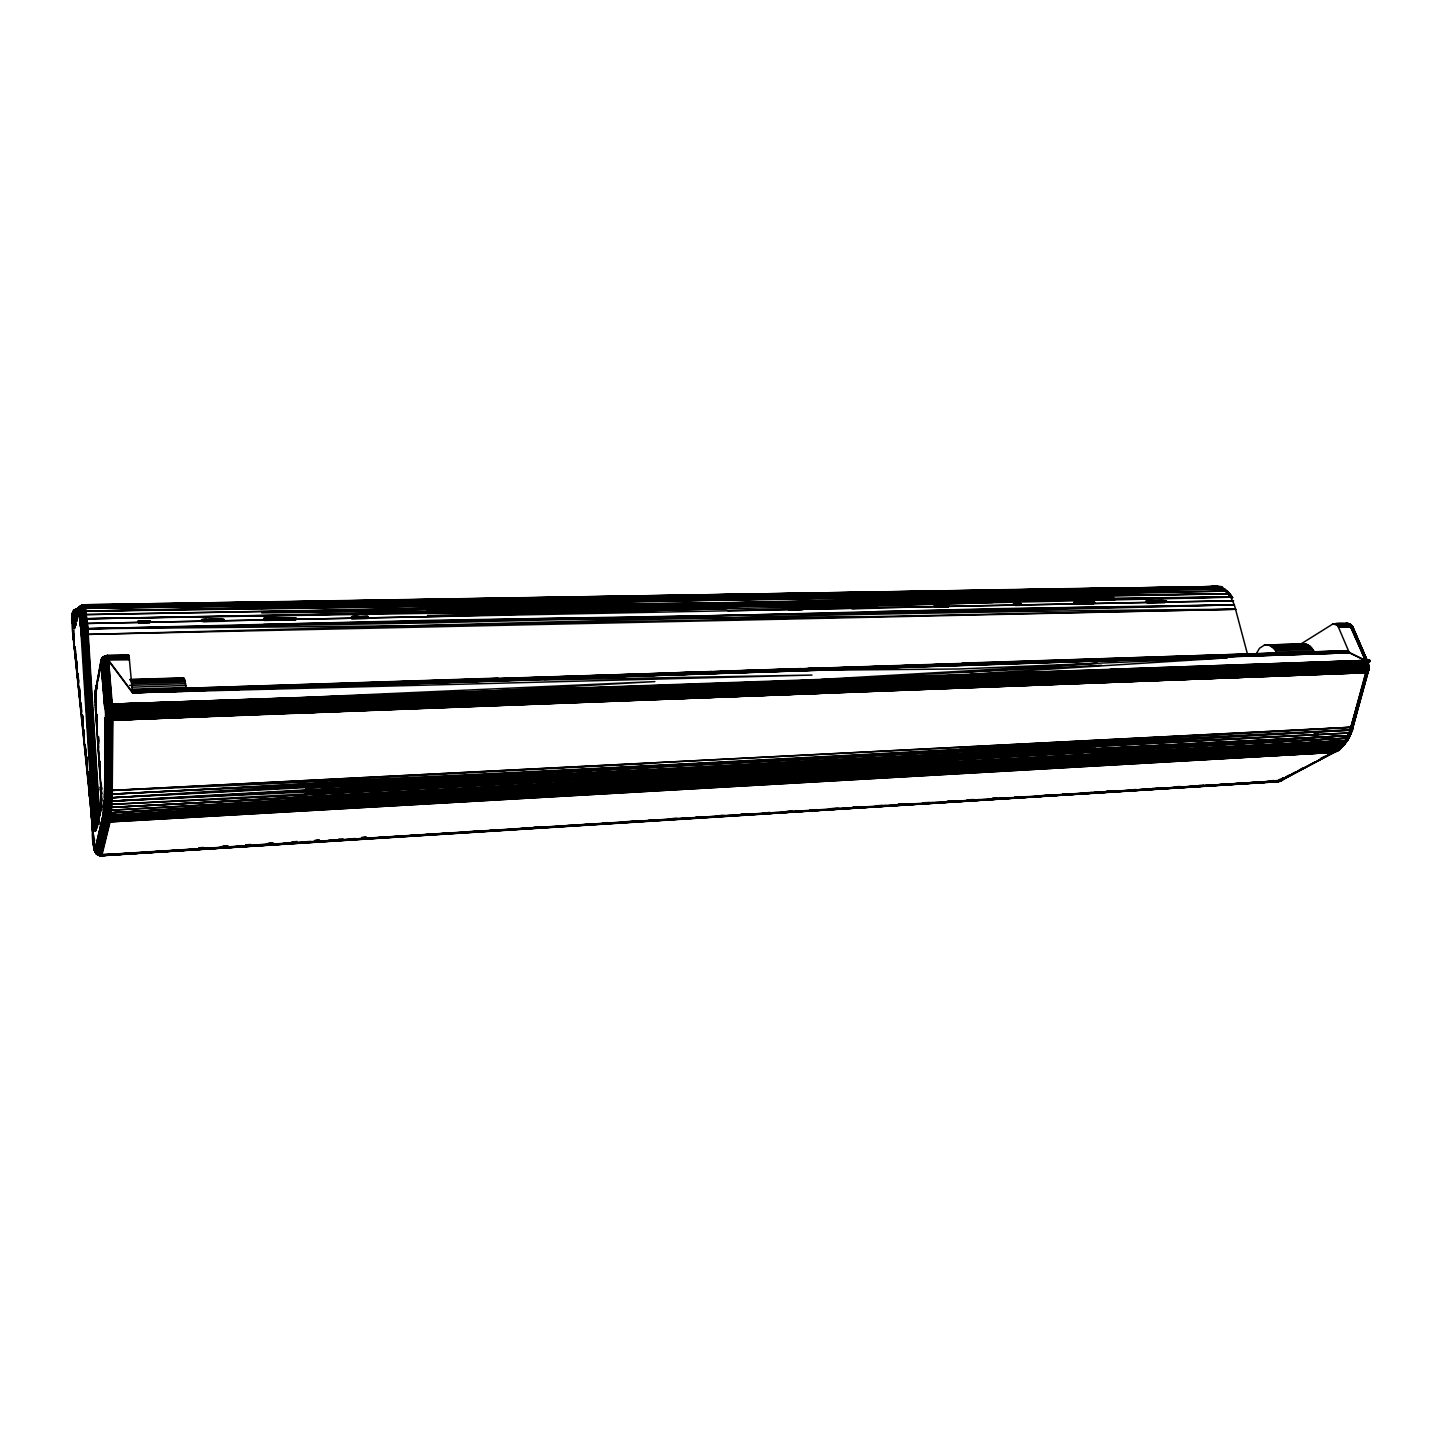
<?xml version="1.0" encoding="UTF-8"?>
<svg xmlns="http://www.w3.org/2000/svg" width="1442" height="1442" viewBox="0 0 1442 1442"><rect width="100%" height="100%" fill="white"/><g stroke="black" fill="none" stroke-linecap="round" stroke-linejoin="round"><path stroke-width="1.5" d="M107.916 655.876L103.373 656.903L100.742 661.626L103.067 657.137L107.699 655.407L105.554 660.508L109.25 704.525L105.14 704.363L104.743 707.752L101.012 662.329L103.121 658.652L107.627 656.885L129.077 656.326L132.502 692.755L811.99 675.072L499.076 680.732M101.012 662.941C100.381 658.597 109.7 651.261 108.511 660.094L111.755 704.129L105.14 704.363L105.735 719.216L112.35 720.225L111.413 804.348L109.916 820.588L101.337 855.503L96.254 853.772L94.199 849.464L95.965 853.43L99.246 855.521L108.943 812.549L109.826 720.081L1366.151 672.675C1370.783 672.332 1368.332 664.834 1367.809 662.004L1369.9 661.229L1369.521 660.31L105.14 704.363L104.797 707.517L101.12 663.933C98.416 659.03 108.33 651.55 107.014 660.22L110.746 704.255L109.25 704.525M488.009 700.055L105.699 715.16L105.735 720.495L110.313 720.135L109.916 804.275L108.438 820.426L100.165 854.655C98.254 857.179 94.253 851.645 95.118 849.104L103.139 815.199C102.4 807.79 106.005 819.579 110.944 817.181L1339.294 748.488L1346.215 741.945L1346.089 739.061M81.419 714.169L72.875 632.533L89.458 793.244C89.062 795.858 91.098 809.485 91.603 801.193M101.661 807.033C97.732 816.587 103.572 793.244 100.724 808.547L95.406 831.277L101.373 806.042L100.435 786.881L101.625 799.931L100.273 811.143L101.409 800.13L100.561 789.153L101.661 807.033L97.84 823.815M95.37 696.756L95.334 700.037L97.047 684.535L95.623 689.853L95.388 703.119L95.731 688.699L96.362 685.671L97.137 688.375L96.055 686.987L97.317 684.193L96.848 688.645M97.461 684.878L95.839 687.78L95.37 702.128L95.911 694.918M95.893 696.991L95.983 709.5M129.185 656.975L107.231 657.606L101.517 661.103L104.869 707.265L1366.295 663.338L1367.088 667.52L1350.307 730.175L811.323 759.573L112.188 794.127L112.35 720.225L105.735 720.495L105.735 719.216L1242.175 675.469M97.714 854.836L107.573 812.098L108.456 719.81L107.916 790L110.115 810.134L108.943 820.516L100.634 854.745C98.254 857.413 95.46 851.609 95.118 849.104M74.515 628.388L75.831 624.025L74.389 627.703L72.515 612.886L74.245 610.002L78.12 608.56L76.787 614.04L78.12 608.56M977.892 590.211L84.411 605.171L79.562 606.595L77.489 610.777L77.76 613.012L79.022 607.244L83.924 604.775L1217.39 586.497L1225.574 590.157M95.37 700.776L95.839 691.439M104.617 787.656L104.383 816.208L95.659 852.853L103.878 817.308L105.482 802.329L106.257 721.144L104.725 807.196L103.662 816.893L95.659 851.213L96.578 854.061L99.48 855.232L455.942 832.737L282.434 844.003M1367.809 662.004L1368.746 668.313L1367.809 662.004L1369.9 661.229L1367.178 663.068M1301.657 643.979L1299.08 645.133L1332.949 623.935L1337.293 625.215L1349.784 624.891L1365.358 660.454L1367.593 661.716L1368.152 671.972L1367.809 662.112L1369.9 661.229L970.322 674.225L1227.052 657.858L1099.994 660.977M72.839 614.616C73.308 636.427 68.387 611.354 75.849 609.714M73.866 629.866L74.173 640.464L73.163 636.589L73.326 638.662L90.612 806.348L91.657 807.556M73.632 639.743L73.452 633.615L74.281 636.517M96.163 688.771C98.38 675.108 93.333 705.949 96.091 686.482M104.671 787.873L105.104 717.593M1368.152 671.972L1368.566 665.501L1368.007 672.188L1368.728 668.259L1366.8 667.538L105.663 713.754L819.741 688.176L105.699 715.16L104.887 788.305C108.511 796.831 95.911 817.704 110.692 819.02L1333.688 752.382L1339.257 749.317L1344.683 743.964L1341.042 747.839L1334.805 752.129L1341.384 747.461L1346.323 741.765L1334.535 752.237L1339.059 749.48M105.554 720.585L105.266 788.72C106.672 795.587 99.39 810.801 111.593 810.17L1344.214 742.828C1348.847 744.054 1355.877 717.431 1351.749 727.868L1352.722 725.29C1351.875 732.987 1347.946 742.594 1341.024 746.776L648.251 786.899M1084.294 765.756L1335.616 751.3C1340.754 753.337 1359.121 722.388 1351.154 727.273C938.327 750.723 525.411 773.867 112.242 790.414L105.5 788.918L105.987 720.964M95.857 851.609L96.578 854.061L105.951 811.179L107.249 719.432M107.627 719.576L106.329 811.449L96.83 854.205L105.627 810.909L106.906 719.27L105.302 810.602L96.344 852.33L98.11 855.034L100.165 854.655M97.191 854.493L106.726 811.702L108.024 719.702L107.087 789.747L105.879 799.535L111.016 801.139L484.945 783.619L1094.28 752.345L652.072 777.112L1344.214 742.828L1352.199 727.128L1347.837 739.404L1340.393 748.236M108.348 790.108L108.907 719.918M94.595 840.47C90.954 817.614 91.495 857.179 98.849 854.241L107.05 819.993L108.348 806.961L109.358 719.991L105.735 720.495L105.572 718.404M112.17 854.331L97.84 854.493L99.264 854.403L107.213 821.471L108.817 807.069L109.826 720.081L105.735 720.495L105.392 718.206M93.784 840.109L94.433 847.121L94.289 840.362C92.522 849.717 92.18 819.723 91.873 817.812M100.724 808.547L101.625 799.931L100.561 789.333M1366.583 663.338L1368.476 664.618L1368.188 671.738L1352.344 729.31L1349.622 732.969L112.134 797.714L104.978 795.353L105.266 718.008M105.05 792.055L105.753 720.784M109.736 790.324L110.313 720.135M1351.208 732.302L1352.163 729.562L111.701 794.163L110.692 794.127L111.322 720.225L105.735 720.495L110.8 720.189L110.115 810.134M96.073 851.988C95.37 853.862 99.156 856.584 101.084 854.782L109.412 820.57L111.016 801.139L111.809 720.225L105.735 720.495M1242.373 671.413L1366.8 667.538L1366.692 671.684L1351.154 727.273L112.242 790.414L112.855 720.225L105.735 719.216L1368.404 670.314L1367.485 661.644L1352.38 626.297L1349.658 623.953L1345.999 623.431L1349.892 624.08L1352.794 626.982L1367.521 661.265L1369.521 660.31L1365.646 660.454L1350.974 626.819L1338.122 626.441L1337.293 625.215M73.596 636.048C71.073 633.489 71.758 593.113 76.011 621.196L74.029 611.228L78.337 608.56C84.465 602.305 83.113 631.92 84.411 634.949L96.578 827.438L94.613 825.239L92.775 816.082L95.154 813.937L99.498 812.891L99.75 815.523L95.046 816.947L92.991 819.867L92.504 812.621L99.264 810.025L99.498 812.891M91.044 800.815L91.585 814.135L89.26 792.433M93.081 818.569L92.955 833.224L90.215 802.112M104.797 707.517L105.248 705.607L1365.718 661.373L1367.611 667.502L1366.962 672.603L1367.052 666.456L487.865 696.828L1109.835 672.747M72.785 611.985L72.713 621.033L72.929 611.985L75.723 624.71L74.353 628.099L75.741 623.935L72.641 612.363L72.172 614.851L74.119 610.308L81.058 606.163L84.411 629.235L97.353 824.139L94.631 827.582L95.082 831.151L97.425 826.374M74.353 628.514C76.282 624.422 72.749 622.043 73.398 617.374C79.544 617.5 74.696 604.324 78.823 610.795M95.478 692.214L95.875 688.753M105.23 792.289L107.88 793.677L107.393 797.029L95.442 852.456L95.226 849.482L96.199 853.574L96.344 852.33M100.832 803.807L100.958 789.621L95.731 712.132L101.589 796.002L100.273 810.71L100.67 806.853M1352.308 629.559L1351.713 625.486L1345.999 623.431M95.352 695.404L95.334 696.973M94.721 830.466L97.443 822.517L85.186 634.732C84.141 629.703 83.96 600.521 80.085 607.19M1350.289 625.918L1353.173 628.045L1349.604 624.404L1345.44 623.611L1351.605 625.413L1352.488 629.379L1353.137 627.721L1351.442 625.215L1346.341 623.683L1350.884 624.747L1353.137 627.721L1348.288 623.503L1333.508 623.755M1345.728 623.611L1351.01 624.873L1349.658 623.953L1348 623.467L1352.884 627.306L1367.521 661.427L1368.494 667.43L1352.884 726.804L1368.566 670.097M1368.674 666.492L1353.101 726.588C1351.01 730.842 1350.757 738.917 1345.656 740.611L111.773 807.376L106.672 806.222L104.239 802.924L104.347 800.238L106.42 803.086L111.413 804.348L304.911 795.101L1094.82 751.048L1347.008 738.196C1352.902 736.429 1339.077 750.146 1336.193 751.21L1340.123 748.344M984.183 591.743L422.073 601.188L85.438 608.344L81.004 610.038L79.166 613.968L78.301 610.759L79.562 606.595M105.879 799.535L104.509 797.642L104.581 791.135M99.714 854.547L96.722 853.646L97.587 854.764L106.203 819.561L107.88 793.677L110.692 794.127M652.451 775.742L305.091 793.605L1348.504 735.636L1366.728 672.639C1365.971 669.214 1371.144 665.465 1366.511 664.365L105.41 708.22L1366.656 665.411L1368.602 665.519L1368.17 671.63M81.491 714.313L72.875 632.858M78.733 612.219L80.95 605.568L81.689 609.515L81.347 605.37L83.348 611.606L85.222 629.018L97.353 824.139M95.352 696.288L95.659 692.593L95.388 695.801M93.117 841.191L92.793 836.576M93.982 842.651L94.036 840.235L94.451 848.653L93.82 847.355M95.208 850.798L95.965 853.43L95.532 849.717L95.442 852.582M103.319 813.36C105.879 806.655 104.437 785.908 104.599 797.949L104.978 795.353M1353.569 723.433L1368.44 667.322L1368.007 672.188L1368.314 671.161L1368.314 663.771L1367.413 672.495L1367.178 661.499L1369.9 661.229L1367.34 662.923L1369.9 661.229L1366.295 661.391C1369.666 662.833 1367.827 670.656 1367.593 662.635L1369.9 661.229L1366.529 661.409L1367.989 671.413L1351.569 729.958L1348.072 738.016L1352.38 728.877L1347.855 738.052C1358.238 720.279 1341.294 752.724 1336.968 750.903M73.001 634.913L73.524 639.491M74.191 628.37C76.57 622.475 72.172 612.652 76.642 608.812M90.828 809.467L90.54 805.627M100.976 783.348L100.453 809.395L100.706 808.205M129.293 657.732L107.321 658.363L101.409 661.86L104.978 707.031L105.14 704.363L110.223 704.327L106.51 660.292C104.851 655.822 108.601 655.335 108.024 660.13L111.232 704.201L105.14 704.363L105.789 706.111L101.895 662.419C99.029 663.068 103.536 654.956 103.824 661.121L107.916 704.94L103.536 656.849L100.724 662.509M73.884 633.885L73.957 640.23L73.596 637.995M91.134 813.144L92.558 821.868M95.46 697.549L95.334 699.893L95.334 698.901M74.011 627.901L75.597 623.377L72.785 612.363L75.471 625.035L74.353 628.099M95.352 699.244L95.37 697.73M1348.793 735.6L1353.191 726.335L1348.649 737.691L1342.953 744.883L951.954 768.153L1341.024 746.776L1346.233 740.539L1352.326 728.715L1346.936 740.287L1342.105 746.559M99.264 810.025L99.047 806.997L92.27 809.106L95.298 829.348L97.101 826.266L94.902 810.891L83.654 629.523L82.32 615.806L79.472 607.623L77.796 609.119L77.327 613.084L72.785 616.545L72.659 612.742L75.651 621.43M97.497 826.392L95.334 819.489L95.082 807.61M104.653 791.37L104.761 788.089L105.5 788.918M95.803 692.322L95.424 694.017L95.551 692.863M95.623 690.61L101.391 659.481C103.716 654.758 111.196 654.794 102.851 657.714M1367.953 671.215L1366.782 661.427L1369.9 661.229C1365.754 664.167 1369.63 670.458 1367.34 661.572L1369.521 660.31L1365.934 660.454L1350.631 625.125L1346.287 623.431M72.172 615.157L72.515 612.886L72.821 623.341M73.578 610.921L72.118 616.275M94.379 829.258L94.811 824.86L98.741 822.012L86.069 628.856L82.609 604.955L81.725 606.613L81.761 605.189L83.762 611.462L85.637 628.928L96.74 807.25L98.885 824.482M94.685 807.718L94.775 814.117L97.75 823.923L95.154 813.937L95.46 807.52M77.381 611.39C82.122 596.754 82.645 633.236 83.348 635.309L94.541 811.053L83.672 635.183C84.213 632.623 81.112 596.898 76.841 612.868L78.769 607.605L80.428 610.651L82.284 625.017L93.91 811.359L95.028 822.3L96.902 825.707L97.047 822.751C95.478 817.704 100.796 814.73 97.659 807.123L86.52 628.802L83.023 604.865L82.14 606.505L82.176 605.063L84.79 634.841L81.581 636.949L81.581 630.965L87.872 628.712L428.436 620.366L996.152 610.957L1234.352 604.811L1247.654 654.83M95.983 829.997C98.687 822.949 94.469 831.782 94.109 823.616C100.994 819.669 96.848 814.46 97.659 807.123M100.67 807.214L101.409 800.13M1339.257 749.317C1333.796 752.526 1343.62 748.074 1341.853 744.775M73.83 627.162L77.417 610.236L79.274 606.92L82.194 612.201L79.761 615.283L80.049 619.447L81.978 616.04L86.033 614.58L1228.602 593.762L1232.694 597.763M1367.701 665.393L1367.701 661.806L1368.007 662.743M84.411 634.949C82.392 620.366 78.499 588.174 74.804 626.549M100.76 661.878L101.246 659.643M74.696 627.162C75.993 627.342 71.631 619.7 72.947 614.202C82.843 602.594 80.824 630.965 82.518 635.76L93.964 820.895L95.893 828.627L97.101 826.266L96.272 827.311L95.028 822.3M95.875 849.969L95.478 851.086M1341.042 747.839L1347.909 739.205L1351.352 730.031M104.689 794.848L104.869 791.838M96.596 827.474L96.848 826.645C95.136 832.935 90.792 820.949 95.695 819.254M95.875 807.412L95.532 813.757L98.164 823.706L98.741 822.012L95.911 813.612L96.308 807.322M95.713 688.861L95.695 691.745M96.578 688.915C96.776 680.966 95.028 694.485 95.659 690.484M1367.809 671.071L1368.692 668.241L1366.998 669.629L488.009 700.722M1366.8 664.365L1366.872 663.338M105.735 719.216L1366.692 671.684L1368.134 669.485L1367.755 663.608M107.411 655.695L102.166 658.219L100.814 662.257M104.725 807.196L104.148 813.739M96.74 807.25L96.326 813.468L98.453 820.264M75.038 613.841L75.471 609.299L76.732 620.835L75.849 609.119L75.074 619.195L73.163 621.7M96.74 686.734L96.38 688.447L101.679 658.814L106.924 655.731M97.191 807.178L96.758 813.342L98.903 820.156M98.11 807.069L99.282 815.559L87.421 628.73L85.529 611.12L83.474 604.811L86.971 628.748L98.362 815.685M103.68 812.531L95.442 852.456M1368.71 667.376L1368.674 669.214L1368.728 668.259M98.795 810.062L98.813 815.613L98.597 807.033M1367.467 665.393L1366.529 661.409M105.464 792.505L106.546 721.306L105.104 798.778M104.509 800.887C101.985 806.366 104.833 813.558 111.413 812.747L649.242 784.935L303.343 804.131M804.149 778.41L111.178 815.072C104.004 818.011 102.851 801.932 103.59 812.134M97.317 686.122L95.839 687.78M1366.007 661.373L1366.601 662.347L105.338 706.886L105.14 704.363L108.799 704.651L105.104 660.634C111.106 652.721 99.895 656.38 100.886 662.311M93.351 822.499L92.721 816.316L93.009 819.579M76.913 613.174L77.489 608.614L78.174 612.976L79.04 607.893M75.326 621.646C70.73 627.45 75.344 619.952 76.498 618.582L77.201 617.068L75.074 619.195M98.849 854.241L99.408 855.466L101.805 855.485L110.421 820.57L112.134 797.714L111.214 790.432M74.281 616.671L73.109 611.606L72.569 614.743M75.2 611.787C71.703 607.01 76.3 613.084 76.354 621.015L74.768 609.75M581.27 609.858L86.971 618.726L82.446 620.042L80.464 623.07L77.904 609.984L76.768 613.643L78.986 608.326M75.326 611.282L75.633 609.119M104.906 798.508L104.239 806.168M1347.243 623.989L1351.605 625.413L1352.019 629.036M95.929 688.122L96.055 686.987L96.38 688.447M106.023 792.902L103.319 816.064L95.334 850.401M106.708 789.621L104.869 804.582M101.048 663.194L100.976 660.851L105.158 706.796L1365.718 661.373L1366.331 662.347M1343.079 745.802L1343.439 743.225M76.48 609.696L77.129 620.691M95.749 852.348L95.154 849.536L102.833 815.974C102.815 814.766 106.402 822.3 110.421 820.57L479.032 800.616M100.291 810.26L100.543 808.692M100.561 808.277L101.192 802.221M101.643 805.717L97.569 824.175M98.453 824.662L98.597 823.508M1366.944 665.411L1367.07 664.365M107.501 789.892L105.338 805.195M129.401 658.597L106.42 659.373L102.364 661.211L101.12 663.933M107.916 790L106.546 799.968M86.033 614.58L86.971 618.726L727.092 608.632L427.769 616.689L87.439 623.449C82.933 621.862 78.805 631.812 80.554 622.475M102.382 657.84L100.742 661.626L101.084 660.075M1368.494 670.242L1367.593 672.423L1367.881 663.482L1367.665 670.945M83.348 635.309L78.805 608.704L77.58 611.048L78.445 608.488L77.129 612.255L78.643 609.119L82.897 624.602M95.677 711.375L95.605 710.257L95.947 713.754L95.334 700.902M76.156 621.808L78.445 608.488M76.408 621.502L77.075 617.068M76.787 614.04C80.067 600.232 82.392 633.831 82.771 635.616L93.388 808.241C92.18 809.395 98.362 837.694 94.505 828.014M74.822 626.116L72.551 613.156L74.497 619.591M106.095 802.852C104.942 809.106 98.921 821.904 110.115 821.868L1333.688 752.382C1337.239 752.958 1350.848 736.069 1346.504 741.332M101.156 663.662C109.358 658.399 101.409 652.487 101.463 662.293L105.338 706.562L101.895 662.419L100.904 661.86L102.148 662.148L105.897 703.714L102.166 658.219L106.221 703.48L102.418 661.932C101.985 657.48 99.714 660.652 103.067 661.518L107.105 705.3L103.427 661.301C101.21 655.137 109.304 654.037 103.824 661.121L107.501 705.102L103.427 661.301L106.131 655.569L102.959 657.876M1367.935 667.304L1367.827 671.467M73.019 619.826L76.787 617.158M1351.118 730.085L1367.214 672.549L1367.052 666.456M101.048 660.364L95.785 689.024M98.128 679.885L100.147 669.124M100.958 664.816L102.094 658.201M101.264 664.492L102.526 657.985L106.726 705.48L105.14 704.363L105.338 706.562M76.949 612.471C80.229 600.124 83.528 633.525 84.033 635.057M78.355 610.128L78.733 608.182L78.661 609.858M95.154 849.536L95.244 852.06L95.659 851.213M104.942 807.52L103.445 814.225M1368.584 668.385L1368.007 670.494M95.983 829.565L95.713 830.43M95.893 698.072L95.875 710.582L95.496 694.647M1368.404 670.314L1368.602 669.304M1368.602 667.43L1368.566 669.016M74.227 627.54L75.723 624.71M102.869 816.424L102.833 815.974M77.075 608.704L77.111 615.716M80.878 617.14L78.517 609.515L77.057 612.093L76.859 608.722L76.246 609.569M105.428 813.144L107.069 806.438L108.655 821.814M101.949 658.417L100.958 660.508M104.743 707.752L105.248 705.607L111.755 704.129L108.024 660.13L105.104 660.634M108.799 704.651L104.184 656.362L105.392 658.796L109.736 704.417L105.14 704.363L105.554 706.346M104.455 656.705L105.374 656.362L105.861 658.67L109.736 704.417L106.51 660.292L108.132 656.867M1368.098 664.438L1368.53 666.528L1368.098 662.905L1352.127 626.008L1337.725 625.792M72.334 614.364L74.029 611.228M100.345 809.827L100.832 807.123L100.904 808.151M74.966 617.771L74.119 610.308L73.38 612.471L73.398 610.921M74.912 609.515L73.957 612.003L73.776 610.957M75.092 610.038L75.705 611.156M77.075 609.407L79.472 607.623M96.091 828.213L96.614 827.041L95.082 830.682M74.696 626.765C73.65 622.998 75.939 627.829 73.848 626.783M1337.419 750.597L1343.493 744.901M128.194 655.515L129.077 656.326M303.829 711.753L112.855 720.225L1366.151 672.675L1348.504 735.636L1349.892 732.915L1347.279 738.178M100.706 806.493L101.246 805.123M1282.244 778.356L1283.614 777.797L1282.172 778.68C1285.525 777.4 1280.838 782.177 1279.09 781.402L101.264 855.611L100.237 854.061M1353.461 723.271L1367.214 673.234M78.084 609.155L76.787 613.265L78.21 608.74M1367.755 672.351L1368.656 669.268L1368.242 670.53M1352.055 728.21L1352.848 725.452M1352.975 725.614L1347.909 738.304L1349.207 736.267L1342.556 746.307L1346.215 741.945M101.138 660.472L101.895 659.985M1352.272 729.454L1353.065 725.759L1352.163 728.39M1350.325 734.627L1341.601 746.704M96.434 827.42L94.739 830.015M94.775 829.583L96.163 828.267L95.118 830.231L93.73 824.68M1367.809 666.438C1368.386 673.234 1367.719 660.184 1368.548 665.663L1367.593 662.635M1352.993 726.696L1349.694 735.312M95.767 710.491L95.569 709.176L95.623 710.329M95.478 850.816L94.866 851.537L94.685 850.185M1349.135 737.078L1341.853 746.632M100.85 796.489L100.868 801.626L101.084 798.471M105.536 655.786C104.293 660.238 100.832 659.445 101.246 662.184M1353.155 725.903L1350.775 732.662M77.94 609.155L78.337 608.001M74.407 626.729C77.075 624.422 72.172 619.79 73.866 614.634M1351.569 729.958L1352.596 726.966L1350.595 732.734M1352.254 728.552L1349.171 736.069M95.352 701.93L95.569 699.442M1368.368 668.908L1367.845 670.169M72.334 613.95L73.2 619.213M104.924 658.958L108.348 704.796L104.653 660.778L105.771 657.913M1351.965 727.165L1349.622 732.969M1346.936 740.287L1352.38 729.021M1109.204 670.133L1365.358 660.454L1349.351 652.793L132.466 692.286L131.997 690.015L498.013 678.137M104.887 814.802L103.878 817.308M1351.713 727.219L1344.214 742.828C933.497 769.974 522.094 785.115 111.413 812.747L1219.103 753.337M103.914 658.111L101.625 659.048L101.787 661.229M106.023 660.382L107.627 656.885M103.734 815.036L102.941 816.875M662.887 698.919L1366.583 670.674L1366.998 669.629M107.699 655.407L106.708 655.515L110.223 704.327M1350.379 732.824L1349.279 735.492L1351.1 732.428M1368.476 664.78L1368.296 663.933M73.254 611.552L73.83 610.597L74.84 611.985M1255.982 654.235L1259.533 648.233L1264.346 645.133L1304.343 643.727L1309.624 645.8L1314.834 652.757M97.353 825.924C92.558 827.257 92.811 812.567 92.198 809.25L80.121 618.762M1283.56 778.103L1280.442 781.005L1277.522 781.708L761.989 814.063M111.232 704.201L107.934 659.192M1280.676 779.257L1279.829 780.591L1282.407 780.086L1279.667 781.33M73.939 610.308L73.65 612.237M1335.04 752.003L1336.337 750.561L1318.655 760.024M1350.866 730.409L1346.486 740.467L1339.294 748.488L950.278 770.443M1350.235 733.473L1343.493 744.757L1336.608 749.696L1343.331 745.388L1337.491 750.002L646.124 790.108M100.85 807.808L101.787 806.33M104.725 818.407L105.897 815.721L106.203 819.561M75.2 616.239L73.758 611.534L72.821 612.183M1348.937 737.403L1350.127 734.915M1366.439 672.657L1366.962 671.666M1350.379 734.266L1343.493 744.757M75.723 624.584L74.209 625.305M1344.827 743.766L1345.007 741.783M103.049 817.29L107.303 800.346L107.627 803.663M182.683 678.695L184.306 678.713L186.234 687.455L132.358 689.204M103.211 817.74L107.195 803.482L108.258 814.73M81.689 636.607L80.5 622.764M103.608 818.551L106.329 811.449L107.05 819.993M77.507 610.345L78.517 609.515M106.131 657.137L107.321 655.623M1349.225 736.7L1346.576 740.647M1347.946 738.538L1351.406 731.346M103.5 658.381L103.463 656.813L106.041 656.615M1352.145 629.217L1352.902 627.324L1350.343 624.404M103.86 818.93L106.131 813.721L106.762 821.291M1344.773 742.774L1346.233 740.539M104.437 819.651L105.663 817.506L105.915 820.84M1344.503 742.81L1345.945 740.575M1347.928 738.989L1343.565 744.108M104.761 819.993L105.392 819.02M1346.071 742.107L1347.621 739.746M1345.656 740.611L1093.703 753.625L1345.656 740.611L1347.567 738.142M1349.099 735.835L1347.549 737.313M72.911 612.994L72.713 621.033L72.118 617.5M1350.884 624.747C1344.899 622.908 1350.685 624.53 1351.785 626.855L1366.421 660.508L1369.521 660.31L1367.142 662.437L1366.782 661.427M96.56 686.428L96.956 685.004M94.848 829.15L95.893 829.114M1346.431 741.548L1335.508 751.697L1277.81 781.672L1281.451 780.627M101.066 661.067L102.742 661.716M1346.54 741.116L1338.5 748.326L1341.907 746.253M95.136 850.996L93.712 846.292L94.505 850.654M1343.547 743.82L1345.062 742.053M1342.953 744.883L1345.116 742.324M1342.34 746.433L1344.935 743.567L1333.976 752.363M93.748 847.013L94.938 849.698M1335.22 623.773C1337.113 622.62 1351.785 623.395 1349.333 625.089M1305.587 739.331L1304.127 740.521M101.084 854.782L99.678 855.611L98.849 853.934L100.147 855.701M101.409 659.463L102.454 659.282M77.94 608.74L80.211 614.22L81.743 630.749L93.171 819.02M1347.152 623.377C1355.534 626.946 1353.623 628.964 1349.37 623.881M77.562 609.93L79.418 612.417M95.875 710.582L95.767 702.651M1368.061 664.221L1367.629 665.952M1367.268 662.257L1369.521 660.31L1366.169 660.49M1346.504 651.063L1348.054 650.919L1349.351 652.793L132.502 692.755L108.024 660.13M100.634 854.745L99.246 855.521L99.264 854.403M1341.763 746.776L1338.32 749.227M802.906 780.068L110.421 820.57L1335.616 751.3L110.692 819.02L1337.491 750.002L1339.582 748.47M1341.529 747.262L1336.464 751.138L1280.893 780.735L1152.464 789.153M1338.068 749.912L1339.87 748.416L1337.96 749.984M1340.105 747.965L1341.835 746.523M1339.618 748.939L1341.384 747.461M1279.829 780.591L1282.605 779.888L1278.639 781.438L1272.745 780.627M1349.117 623.773L1352.254 626.964L1367.377 662.076L1369.521 660.31L1366.637 660.58L1369.521 660.31L1367.449 661.896L1350.739 624.819L1352.65 627.288M95.623 702.723L95.605 701.623L95.785 703.786M97.479 688.122L96.217 686.608M81.203 607.569L84.934 606.379L261.777 602.972M98.435 854.043L96.83 854.205M72.497 615.067L72.767 627.198M1340.249 747.1L1341.943 745.983M1340.267 746.794L1341.943 745.694M97.641 853.574L96.938 852.997L98.038 853.808M95.893 828.627L94.109 823.616M101.697 659.156L103.193 659.192M1368.043 663.23L1369.9 661.229L1366.998 661.463L1367.304 662.419M1336.536 749.984L1340.177 747.695L1338.464 748.632M1313.698 735.204L1319.43 732.013M1299.26 751.246L1303.171 749.083M1299.548 751.408L1303.748 749.461M1300.107 751.823L1304.037 749.678M1300.378 752.057L1304.289 749.912M1300.612 752.309L1304.523 750.164M1300.846 752.58L1304.776 750.435M1299.116 753.932L1305.01 750.705M1301.279 753.139L1305.208 750.994M1368.079 663.122L1369.9 661.229L1367.485 661.644L1369.521 660.31L1367.016 660.706L1352.344 626.675L1350.523 625.63L1352.884 627.306L1351.803 626.946L1353.101 628.388L1350.415 624.548L1347.333 624.584L1349.658 624.08M1285.525 777.058L1289.454 774.949M1291.329 774.192L1295.258 772.083M1299.188 769.992L1303.135 767.883M1320.818 758.402L1324.747 756.311M1283.272 778.968L1293.095 773.705M1297.025 771.596L1314.725 762.133M762.53 813.901L1280.622 780.771L1336.211 750.831M1351.731 627.919L1352.326 629M102.454 657.858L103.824 657.624M96.308 827.816L94.433 825.617L93.081 819.29M1269.194 782.087L1281.704 780.501L1275.467 781.041L1277.522 781.708L1279.09 781.402L1156.16 788.648M1352.236 627.991L1352.938 628.766L1352.019 627.775M1280.226 780.086L1283.362 778.68M80.896 605.784L83.023 605.243L82.591 606.469L82.573 605.298M1281.686 779.816L1283.128 779.221M1351.857 628.388L1353.029 628.568L1367.449 661.896M101.084 855.773L761.43 814.207M97.155 826.717L95.623 823.851L93.982 807.971M1214.398 587.939C1203.079 584.334 1241.454 587.579 1209.514 587.723L1215.804 586.497L1221.861 587.777L1227.088 591.292L1232.568 597.619L1230.332 594.465M1211.803 586.624L1208.666 587.633C1212.74 584.425 1226.655 588.192 1214.164 587.705L1219.427 587.2L1225.069 589.58L1215.011 586.281L1218.202 586.588L1224.655 589.291M1367.395 661.013L1369.9 661.229M1347.549 624.152L1349.856 624.206M1209.243 587.669L1212.361 586.714M1212.902 586.876L1209.802 587.795C1217.192 584.443 1225.412 588.552 1230.17 594.32L1223.916 589.021L1214.452 586.227L1224.871 589.436L1232.423 597.493L1227.701 591.671L1222.293 588.084L1212.902 586.876L1217.21 587.561M95.803 704.922C95.514 706.4 95.19 702.651 95.659 708.31L95.641 703.84M84.79 634.841L88.268 634.39C470.741 624.801 853.141 611.534 1235.74 609.263L88.268 634.39L86.538 618.726M101.535 793.911L100.579 783.132M818.894 680.57L968.627 674.928L112.26 704.111L105.248 705.607L818.768 680.047L658.76 686.05M1281.956 779.275L1279.108 779.509M1347.711 623.449L1350.884 625.017M1216.778 587.128L1213.93 587.507L1216.994 587.345M1211.514 586.624L1222.492 588.264L1213.173 587.002M1036.708 796.218L1281.181 780.681L1276.026 780.789M1367.358 667.502L105.663 713.754L303.865 707.319M1279.613 780.807L1282.19 780.248L1276.278 780.609M72.479 613.553L72.352 615.301M965.834 672.134L1097.218 663.248L821.309 679.416L1101.508 665.285M284.128 843.155L288.58 842.867M306.371 841.713L310.805 841.425M315.257 841.137L319.709 840.848M328.596 840.271L333.048 839.983M350.839 838.829L355.291 838.541M361.96 838.108L366.394 837.82M1049.109 795.209L1037.934 795.948L1049.073 795.281M1062.538 794.344L1071.478 793.749M1084.907 792.884L1091.612 792.433M1107.258 791.424L1113.963 790.973M1129.627 789.964L1136.332 789.513M1151.996 788.504L1158.701 788.071M1176.582 786.899L1181.052 786.611M1198.951 785.439L1203.421 785.151M1221.32 783.979L1225.79 783.691M223.456 846.238L227.926 845.949L223.564 846.436M245.789 844.814L250.259 844.543M268.104 843.408L272.574 843.119M292.618 841.84L297.07 841.569M314.861 840.434L319.313 840.145L315.041 840.758M361.563 837.46L366.016 837.171M297.214 841.84L292.762 842.128L297.088 841.587M315.005 840.722L319.457 840.434M361.726 837.748L366.178 837.478M100.688 854.043L101.264 855.611L233.244 847.139M237.714 846.869L255.595 845.715M260.083 845.427L277.964 844.273M466.974 831.8L478.275 831.313L467.118 832.034M489.433 830.61L500.608 829.889M511.766 829.186L522.941 828.465M545.274 827.059L534.117 827.762L547.654 827.005M569.842 825.491L556.45 826.338L572.258 825.473M581.018 824.788L592.193 824.067M603.351 823.364L610.579 822.679M626.279 821.67L633.02 821.255M648.72 820.246L655.443 819.831M673.396 818.677L677.884 818.389M695.837 817.253L702.56 816.821M718.278 815.83L725.002 815.397M740.701 814.406L747.443 813.973M785.62 811.558L792.361 811.125M810.332 809.989L814.838 809.701M830.556 808.692L837.297 808.277M853.033 807.268L859.774 806.853M875.51 805.844L882.252 805.411M897.969 804.42L906.964 803.843M922.682 802.852L929.423 802.419M947.412 801.283L951.9 800.995M967.636 800.004L974.377 799.571M992.348 798.417L996.837 798.147M1106.14 791.207L1110.574 790.919M1175.032 786.827L1179.484 786.539M100.994 855.034L777.076 812.549M785.89 811.99L799.391 811.161M810.332 810.422L821.724 809.755M830.34 809.16L846.274 808.205M852.582 807.736L868.607 806.799M875.294 806.384L890.922 805.411M899.267 804.78L915.49 803.861M923.871 803.212L937.805 802.455M946.24 801.788L960.138 801.049M966.356 800.508L984.598 799.535M1007.021 798.111L993.196 798.796L1002.19 798.183M1029.336 796.705L1015.565 797.372L1026.758 796.651M101.805 855.485L100.814 855.629L1279.09 781.402L763.052 813.576M1039.267 796.435L1057.022 795.299M1061.474 795.011L1079.229 793.857M1085.88 793.442L1101.418 792.433M1105.852 792.145L1123.606 791.009M1130.276 790.577L1148.03 789.441M221.852 846.454L226.34 846.166M246.528 844.904L251.016 844.615M268.969 843.498L273.457 843.21M291.41 842.092L295.898 841.822M338.528 839.136L343.016 838.865M967.798 799.877L972.287 799.607M992.457 798.363L996.927 798.075M245.897 845.048L250.367 844.76M268.23 843.66L272.7 843.39M361.816 837.856L366.106 837.333M533.594 827.221L538.064 826.933M602.882 822.931L607.352 822.643M649.639 820.029L654.091 819.741M671.882 818.641L676.334 818.371M696.36 817.127L700.812 816.857M716.386 815.884L723.055 815.469M740.864 814.37L747.533 813.955M787.711 811.467L792.163 811.197M810.043 810.08L816.749 809.665M830.159 808.836L839.082 808.277M852.492 807.448L863.668 806.763M877.06 805.934L886.001 805.375M899.411 804.546L910.587 803.861M923.98 803.032L932.92 802.473M946.331 801.644L955.271 801.085M966.428 800.4L979.839 799.571M1062.466 794.452L1073.605 793.749M1084.763 793.064L1095.92 792.379M1107.077 791.676L1118.235 790.991M1129.392 790.306L1142.767 789.477M102.04 854.782L1280.622 780.771M489.487 830.646L502.916 829.799M511.856 829.24L525.285 828.411M581.216 824.914L594.627 824.085M603.585 823.526L614.508 822.661M625.648 821.976L636.769 821.273M650.126 820.444L661.265 819.759M672.387 819.074L683.526 818.371M696.883 817.542L708.004 816.857M716.908 816.298L730.265 815.469M741.404 814.784L754.761 813.955M123.363 853.646L134.539 852.943M145.732 852.24L156.908 851.537M168.101 850.852L181.512 850.005M190.47 849.446L203.881 848.617M215.074 847.914L226.25 847.211M237.443 846.508L250.854 845.679M259.812 845.12L273.223 844.291M284.398 843.588L295.412 842.705M306.695 842.2L319.944 841.191M329.01 840.794L342.223 839.803M351.307 839.406L364.52 838.415M373.604 838.018L389.214 837.045M398.136 836.486L411.511 835.657M420.433 835.098L433.808 834.251M442.73 833.692L1035.374 796.795M1035.716 796.723L1277.522 781.708M101.264 855.611L283.497 844.147M485.449 780.555L653.623 770.533L1348.216 735.672C936.2 758.023 523.915 776.409 112.025 801.121L809.845 765.576M1223.411 746.92L111.593 810.17L109.268 790.27M953.541 765.54L1091.828 757.14M805.339 776.535L110.944 817.181L1339.294 748.488L805.339 776.535L481.97 794.975M1156.899 788.864L1170.381 788.053M1174.87 787.783L1195.076 786.557M1199.564 786.287L1217.535 785.205M1222.023 784.935L1264.706 782.357M259.812 605.694L986.616 593.527L85.961 611.084C80.211 615.247 82.699 603.369 81.293 606.703L82.176 605.063L82.789 619.826M654.181 767.342L112.134 797.714L305.83 785.421L1350.307 730.175L1351.154 727.273L112.242 790.414M199.122 848.202L203.61 847.95M223.744 846.742L228.215 846.49M237.155 845.949L241.643 845.697M246.113 845.427L250.584 845.156M259.524 844.633L272.953 843.84M491.758 690.898L654.866 681.597L308.93 697.261M304.514 797.949L808.529 769.668M1220.995 750.849L1342.664 744.901L111.413 812.747L1344.214 742.828L1093.09 754.851L111.773 807.376L110.187 794.109M651.081 780.392L304.298 799.301M1092.477 756.023L650.865 781.005L806.997 773.309M1222.059 749.227L954.442 763.845M482.709 792.83L1219.481 752.85M950.62 770.01L111.178 815.072L1342.664 744.901M1335.616 751.3L110.421 820.57M110.115 821.868L1333.688 752.382M305.344 791.279L653.316 772.083M1095.614 749.047L1225.79 741.801M305.001 794.362L652.631 775.021M956.334 759.447L1224.655 744.433M1095.361 749.714L1347.008 738.196L956.587 758.78M111.178 815.072L1341.024 746.776M1337.491 750.002L949.215 771.65M110.692 819.02L947.754 773.056M306.101 780.987L654.776 763.178M959.579 747.623L1228.278 733.906M1348.216 735.672L112.025 801.121L957.957 754.545L1095.866 748.326M1347.008 738.196L111.917 804.33L955.559 761.394M948.476 772.371L1085.123 765.143M1314.023 733.834L1318.114 733.636M1313.752 735.06L1317.844 734.843M1093.09 754.851L111.773 807.376L953.847 764.963M305.704 787.152L653.785 769.758L485.684 778.968L305.65 787.999L1349.333 732.987L654.434 765.702L112.188 794.127L111.737 790.432M957.524 755.987L1225.502 742.486M305.416 790.468L485.341 781.348M483.412 790.45L650.414 782.177M649.495 784.412L1088.277 762.097M1347.621 624.783L1349.099 624.837L1347.909 624.981M308.768 712.492L819.561 691.727L1366.385 671.702M811.648 758.005L958.732 751.534M1227.052 657.858L959.128 668.98L818.75 670.224L132.412 691.854L1348.45 651.279L132.231 690.538L498.427 678.497M303.883 709.969L105.717 716.53L1110.25 677.776M659.373 698.343L309.579 712.6L822.03 693.314M1367.07 668.583L303.883 709.32M1109.943 673.288L105.554 710.96L1366.764 666.474L1367.34 668.565M659.553 693.296L969.619 681.075M1110.196 675.523L1366.656 665.411L1366.764 666.474L1110.25 676.659M659.553 693.908L1110.232 676.082L303.775 704.651M969.655 682.228L105.699 715.16L659.553 695.17M488.009 702.633L105.735 717.882L1110.16 679.47M487.973 703.263L819.705 689.979M303.883 708.004L1110.232 678.353M969.583 684.553L303.865 710.311M1110.106 680.011L1366.71 669.629L969.619 683.977M969.421 686.248L112.855 720.225L487.901 704.814L303.847 711.591M662.851 699.208L1366.151 672.675M1111.061 681.579L1242.013 676.388M303.829 705.985L105.608 712.348L1366.656 665.411L1366.511 664.365L105.41 708.22L819.128 681.669M303.685 702.975L105.482 709.572L487.702 694.918M487.757 695.567L1109.727 672.206M659.3 689.582L969.24 677.614M487.901 697.477L105.608 712.348L1366.8 667.538L1242.391 672.495L1366.782 668.583L105.717 716.53L1366.583 670.674L1242.265 674.676M659.409 690.808L969.403 678.749M1241.977 668.169L1366.295 663.338L1366.511 664.365L105.482 709.572L1366.295 663.338L1366.043 662.347L1241.472 666.114L1365.718 661.373L1109.277 670.386L1241.328 665.627M487.937 698.126L1110.016 673.847M969.529 679.903L303.793 704.976M487.991 699.424L1110.142 674.964M488.009 702.326L659.535 695.783M1242.319 674.135L105.735 717.882L1366.583 670.674M1110.088 680.282L1242.211 675.198M1242.049 676.262L969.384 686.518M1242.391 677.253L822.102 692.755M105.338 706.886L819.02 681.111M1109.619 671.666L1366.043 662.347M303.757 703.984L659.445 691.115M1110.124 674.676L1366.656 665.411L105.554 710.96L1366.511 664.365L105.482 709.572M487.973 698.775L1366.764 666.474L105.663 713.754M1242.337 670.854L969.601 680.768M303.847 706.652L659.553 693.602M1242.391 671.954L969.655 681.958M1366.782 668.583L303.883 707.662M969.601 684.265L1366.71 669.629L105.717 716.53M303.883 708.995L659.535 696.089M1240.715 655.371L1247.438 655.137M1281.037 653.983L1292.248 653.587M1323.594 652.505L1337.04 652.054M1332.408 652.505L1336.896 652.361M105.41 708.22L1366.295 663.338M969.511 679.615L1242.247 669.773M969.655 683.111L1242.373 673.324M969.457 685.959L1109.961 681.093M487.955 703.876L659.409 697.892M662.509 673.126L666.979 672.981M675.919 672.693L711.717 671.521M720.658 671.215L756.455 670.043M763.16 669.827L801.193 668.583M807.899 668.367L816.839 668.079M1347.062 650.721L132.285 690.79L1348.63 651.514L132.105 690.051M321.963 684.824L132.322 691.097L1349.009 652.09L132.502 692.755L1349.171 652.415L1365.358 660.454L1110.142 669.358M338.978 684.193L354.606 683.688M381.409 682.805L399.272 682.228M426.057 681.345L443.92 680.768M470.705 679.885L488.568 679.308M498.68 679.11L1245.726 654.362M1254.81 653.965L1290.518 652.902M1299.621 652.469L1335.31 651.423M1342.196 651.045L1346.684 650.901M1348.63 651.514L132.376 691.457L1227.773 655.659M1247.492 655.01L132.466 692.286L108.511 660.094L129.492 659.535L108.42 659.156M1265.679 653.983L1292.14 653.803M1308.236 652.541L1336.896 652.343M172.121 691.745L183.332 691.367M214.714 690.339L239.372 689.528M259.542 688.861L295.412 687.672M304.388 687.383L530.854 679.939M544.319 679.488L575.755 678.461M1099.958 660.869L1349.171 652.415L1338.122 626.441L1352.578 626.693L1351.334 625.287M968.7 675.18L1241.4 665.862M108.511 660.094L112.26 704.111L1109.349 670.638M131.583 683.706L185.315 682.03M1265.661 644.88L1269.645 645.475L1273.376 648.017L1310.832 646.845M129.618 685.383L185.639 683.616M1273.376 648.017L1274.494 649.242L1311.986 648.071M132.105 687.167L185.946 685.455M1274.494 649.242L1275.539 650.684L1313.031 649.477M1275.539 650.684L1276.476 652.253L1313.986 651.045M962.12 663.14L1347.855 650.811M172.319 690.826L183.585 690.484M215.11 689.492L239.877 688.717M260.155 688.086L291.681 687.095M302.946 686.752L497.184 680.93M172.301 691.295L183.567 690.952M215.092 689.961L239.859 689.186M260.119 688.555L293.898 687.492M302.91 687.221L320.917 686.662M490.28 691.241L658.706 685.779M129.924 679.488L183.639 677.884M129.672 679.759L183.963 678.173M1264.346 645.133L1305.713 643.925M130.753 680.372L184.306 678.713M1269.645 645.475L1307.047 644.322M131.024 681.219L184.648 679.579M1270.943 646.124L1308.363 644.971M131.312 682.336L184.991 680.66M1272.186 646.953L1309.624 645.8M1227.683 655.533L1348.829 651.784M1228.205 656.525L1349.351 652.793M308.137 697.441L487.288 691.926M580.243 606.974L426.453 611.282L261.849 612.886L1111.782 594.825M112.26 704.111L303.289 698.505M789.964 607.983L796.651 607.821M1336.806 624.728L1349.315 624.404L1352.614 627.108L1351.533 625.648M583.307 617.789L263.724 624.404M1118.145 606.703L866.101 611.913M107.501 655.479L128.626 654.866M107.808 655.587L128.843 655.335M1332.426 624.206L1348.829 623.773M107.537 656.344L128.969 655.786M1336.301 624.314L1350.631 624.963L1366.421 660.508M1338.464 627.144L1352.254 626.964M1124.886 591.671L1131.61 591.508M863.488 604.468L1114.54 598.772M1231.865 597.186L427.499 615.572L726.371 606.577L863.884 605.478M575.538 598.845L719.125 595.78M785.764 595.204L794.65 595.005M1230.008 594.176L1232.063 597.276L1226.367 591.094L1220.293 587.399L985.409 592.554L84.934 606.379L83.924 604.775L85.222 629.018M1039.376 593.311L1048.334 593.131L1039.484 593.185M1112.377 595.528L861.685 600.881M262.462 615.95L725.56 604.757L1115.063 599.674M426.994 613.355L1114.017 597.943M268.807 617.897L264.337 617.987L275.53 617.879M150.13 621.178L138.234 621.069L149.463 620.763M202.871 619.627L216.21 619.357M295.682 618.005L264.174 618.564M351.578 616.779L367.223 616.437M858.963 606.343L852.294 606.487L867.886 606.379M138.648 622.836L149.896 622.583M201.628 621.448L221.87 620.997M790.036 608.47L803.41 608.182L788.756 608.344M852.366 607.1L876.826 606.559L851.843 606.938M949.106 604.901L934.632 605.153L947.989 604.991M1075.029 602.179L1081.752 602.035M1077.228 602.54L1092.82 602.197M1146.3 601.044L1166.344 600.611M790.18 609.714L803.573 609.407M852.528 608.326L876.988 607.767M934.813 606.487L948.169 606.199M1015.078 605.279L1019.53 605.189M854.259 593.131L872.14 592.77M885.55 592.518L981.696 590.625L717.107 594.753M1045.468 589.886L800.689 593.96M1061.096 589.58L1217.39 586.497L1228.043 592.013L1220.058 587.813M616.113 600.323L624.981 600.142M260.75 608.434L578.008 602.125M1224.42 589.165L1231.162 597.006L1226.097 591.058L1220.293 587.399L84.934 606.379L85.961 611.084L424.687 605.964L987.788 594.663M1109.979 592.806L859.72 597.853M87.349 634.426L85.529 611.12L86.484 614.58L579.9 606.055M579.522 605.189L261.633 611.877L1230.621 596.988L1234.352 604.811L87.872 628.712L86.989 623.467M138.414 621.015L149.662 620.781M219.292 619.339L203.574 619.663L214.786 619.339M265.616 618.005L270.087 617.915M138.198 621.34L149.301 621.105M202.691 620.006L222.699 619.591M287.643 617.879L263.994 618.185L282.704 617.879M352.533 616.581L359.238 616.455M788.413 607.893L795.66 607.803M869.76 606.343L851.555 606.703L877.096 606.343M934.524 605.045L943.861 604.901M1074.092 602.359L1089.81 602.053M1146.57 600.899L1163.91 600.593L1146.102 600.972L1161.982 600.575M201.519 620.06L223.834 619.357M352.19 616.815L367.998 616.599L351.596 617.212M802.094 607.803L788.666 608.001L798.201 607.785M1014.068 603.603L1020.774 603.477M1074.488 602.395L1092.387 602.035M223.546 619.7L201.556 620.096L223.762 619.808M263.652 618.618L296.007 618.005M850.582 607.064L877.115 606.703L850.582 607.406M934.578 605.73L949.142 605.424L935.065 605.532M1013.438 603.747L1021.278 604.036L1013.384 604.162M1074.002 602.468L1094.694 602.359M1146.949 600.953L1166.668 601.224L1146.066 601.566M264.12 619.015L295.97 618.366M351.56 617.284L367.728 616.87M803.464 608.398L788.612 608.668L803.176 608.109M850.401 607.37L876.087 606.884M934.164 605.784L949.142 605.424M1076.597 602.846L1094.406 602.468L1074.02 602.702M1165.695 600.972L1147.868 601.35L1165.857 601.134M1223.916 589.021L1230.621 596.988L86.971 618.726L87.439 623.449L1233.649 600.791M138.486 622.962L149.698 622.746M203.538 621.664L223.726 621.268M264.102 620.457L295.502 619.826M351.578 618.708L367.277 618.402M788.738 609.984L802.221 609.714M851.663 608.722L876.375 608.236M1015.33 605.46L1019.8 605.37M1075.678 604.252L1093.559 603.892M1147.219 602.828L1165.1 602.468L1147.111 602.756M270.736 602.792L344.62 601.368M360.284 601.062L420.722 599.908M517.804 598.592L421.406 600.467L612.471 597.114M537.992 598.196L573.862 597.511M863.704 593.581L874.915 593.365M1220.293 587.399L85.438 608.344L1228.332 593.762L1223.122 588.913L722.027 598.7L259.578 605.135M260.047 606.361L1223.122 588.913L1228.332 593.762L990.005 597.385M531.864 601.26L540.858 601.098M617.374 599.728L624.134 599.62M785.529 596.736L794.884 596.573M868.084 595.113L877.962 594.933M1040.908 592.193L1049.848 592.031M1123.318 590.733L1133.07 590.553M531.81 601.44L540.912 601.26L531.161 601.512M617.266 600.124L624.025 599.998M785.548 597.078L794.506 596.916M868.228 595.6L877.836 595.438M1039.988 592.68L1048.929 592.536M867.976 595.816L876.898 595.654M1040.529 592.392L1049.506 592.229M786.503 597.655L793.226 597.529M867.742 596.141L878.25 595.943M1039.556 592.95L1048.64 592.77L1039.754 592.878M1124.778 591.364L1133.754 591.202L1123.03 591.328L1132.204 591.13M851.375 606.469L855.881 606.379M1074.2 602.233L1085.447 602.035M852.258 606.74L876.988 606.415M935.588 605.153L948.854 605.099L934.921 605.352M1014.303 603.693L1021.044 603.567M201.844 619.429L206.332 619.357M352.317 616.545L356.823 616.455M788.846 608.145L803.122 607.911M1013.6 603.837L1020.431 603.91M1147.49 601.26L1165.623 600.935M138.27 621.123L149.698 620.871M202.763 619.862L223.889 619.429M352.281 616.978L368.089 616.437M1013.906 603.982L1020.648 603.837M1074.957 602.918L1094.172 602.558M1147.381 601.53L1165.911 601.152M139.027 621.123L150.292 620.907M202.096 619.934L222.356 619.537M265.04 618.726L294.078 618.185M352.172 617.068L367.8 616.779M264.499 620.15L295.808 619.591M351.722 618.6L367.386 618.33M1302.991 643.745L1304.343 643.727M86.466 634.516L84.79 623.827L84.411 605.171L1217.39 586.497L799.21 593.834M623.701 596.916L691.133 595.726M711.375 595.366L781.185 594.14M785.692 594.068L790.198 593.996M986.022 592.968L85.438 608.344L1225.826 591.058L1229.81 594.086M1039.538 592.139L1056.139 591.815M1118.74 590.733L1143.326 590.319M452.554 602.197L457.06 602.107M530.277 600.899L540.209 600.737M1040.313 592.211L1049.253 592.049M452.464 602.359L456.934 602.287M530.35 601.08L539.632 600.917M615.644 599.674L624.656 599.512M785.746 596.862L794.704 596.718M868.12 595.654L877.962 595.492M1040.043 592.662L1050.137 592.482M452.932 602.864L457.402 602.792M616.113 600.052L625.395 599.854M786.142 597.132L792.938 597.006M868.967 595.708L878.502 595.528M1039.394 592.77L1049.109 592.59M531.792 601.656L540.75 601.512M530.62 602.017L539.614 601.873M618.33 600.593L625.99 600.467M85.961 611.084L1225.826 591.058L724.749 602.936L85.961 611.084L86.484 614.58M934.632 605.243L943.537 605.081M351.56 616.563L358.265 616.455M1015.042 605.045L1019.494 604.973M1075.317 604L1093.27 603.693M852.546 608.488L877.024 608.055M1234.352 604.811L995.467 608.686L428.833 622.926L87.872 628.712L87.439 623.449M1235.74 609.263L429.211 625.576L87.872 628.712L99.047 806.997M978.523 590.102L1099.994 588.156M981.065 590.391L1102.733 588.516M83.924 604.775L251.99 602.179M84.411 605.171L609.371 596.952M622.674 596.754L691.475 595.672M711.447 595.366L778.374 594.32M1040.421 590.553L1044.873 590.481M1040.223 592.446L1049.145 592.32M1125.048 591.166L1131.736 591.076M787.602 597.222L794.308 597.114M867.868 595.943L876.79 595.798M859.198 597.204L1110.592 593.437M260.515 607.695L578.386 602.828M861.198 600.07L1112.936 596.285L426.453 611.282L992.997 602.486L727.813 610.723L1232.64 600.701M718.116 595.258L854.818 593.383M1041.971 593.383L1048.713 593.293M201.519 619.681L221.762 619.411M264.409 618.852L295.718 618.438M351.65 617.699L367.313 617.5M614.653 597.997L625.756 597.853M852.42 607.424L876.898 607.118M934.795 606.397L943.699 606.289M790.162 609.425L803.554 609.263M424.687 605.964L1230.621 596.988M862.136 601.765L992.06 600.647M583.559 619.015L867.273 616.707M1347.819 624.332L1349.315 624.53M1215.264 586.335L1218.472 586.66M75.867 624.278L74.642 623.449M1219.644 587.399L1213.443 587.164L1222.077 587.921M1368.368 665.465L1368.025 663.5L1367.647 671.521M100.598 789.405L101.625 789.801L101.246 783.439M1276.765 781.51L1274.331 781.312M1352.344 626.675L1350.451 626.243L1352.488 626.459M101.787 787.981L100.417 787.008M1368.224 664.474L1368.134 663.572M96.019 827.69L94.181 820.606L94.739 822.607M103.247 657.3L104.13 656.993M94.199 849.464L94.938 851.375L93.135 841.407M95.587 828.519L94.775 827.185M1273.034 780.591L1274.908 781.222L1273.628 780.464M92.072 824.932L93.081 825.797M95.569 709.302L95.478 707.175M1222.672 588.462L1225.249 589.76L1217.931 586.534L1226.872 591.202M1220.563 587.399L1223.393 588.931M1221.861 587.777L1224.871 589.436M100.327 855.611L99.318 854.006L100.598 855.755L99.138 854.908M95.659 852.853L94.253 848.347L94.739 851.014M92.703 832.989L92.27 828.429L93.099 829.547M75.741 623.935L74.497 622.421M100.706 789.477L100.579 787.368M102.238 660.094L103.427 661.301M83.023 604.865L85.601 634.66M82.609 604.955L83.438 615.211M1349.388 624.025L1366.151 660.652L1364.42 656.759M1349.315 624.404L1352.037 626.891M77.886 610.399L79.22 613.192M1224.186 589.075L1231.396 597.042L1227.088 591.292M91.441 816.695L92.955 833.224M90.864 809.683L91.477 810.71L90.558 800.4L92.162 825.112M106.402 705.679L105.14 704.363L106.095 705.895M89.584 795.623L90.053 796.903L89.458 787.566M79.725 607.298L82.446 620.042M95.713 711.465L95.875 712.654M1227.322 591.4L1231.648 597.114M96.56 826.032L95.334 824.193M1351.551 626.837L1350.072 624.891M1226.619 591.13L1228.872 593.78M74.137 626.729L73.668 625.792M92.342 828.862L92.018 821.417M91.441 813.937L90.72 806.547M72.929 633.02L73.434 635.868M96.974 824.409L95.641 821.706M96.596 824.698L92.685 808.656L94.433 820.3M1366.295 661.391L1368.025 668.511L1367.449 671.575M76.732 620.835L76.246 608.939L77.327 613.084M95.659 825.671L93.964 820.895M1366.998 661.463L1367.485 662.473M80.211 608.416L82.32 615.806M1276.476 652.253L1277.306 653.983M1367.178 661.499L1367.665 662.527M1353.515 631.127L1358.634 642.862M1360.329 646.773L1362.888 652.649M1364.601 656.561L1366.295 660.472M1355.913 637.202L1358.454 643.06M1360.167 646.971L1362.726 652.847M96.668 823.003L95.334 819.489M1351.262 626.819L1365.646 660.454M80.842 607.839L79.887 606.307L79.725 607.406L80.229 606.037L81.834 612.435M73.109 619.429L74.714 625.215M74.371 625.954L75.2 625.035L73.326 619.015L73.308 623.395M94.415 850.257L93.243 839.659L93.712 845.985M101.391 807.394L101.066 805.447M1350.92 625.684L1351.19 626.657M73.398 622.818L74.083 625.666M1367.899 662.653L1368.242 663.626M73.83 610.597L73.957 612.724M73.109 611.606L73.452 613.283M101.138 807.754L100.886 804.546M99.75 854.043L100.057 855.034M94.343 849.374L94.361 849.807M96.794 853.123L97.065 854.079M73.073 635.309L73.163 636.823M73.254 621.196L73.921 624.747M79.689 609.101L82.771 635.616M79.094 610.2L79.887 614.923M78.841 611.011L80.067 619.105M78.733 611.805L81.437 631.181L80.968 626.693M95.01 819.741L92.901 808.511L82.14 630.37M90.612 806.348L91.585 814.135M95.046 816.947L93.388 808.241M74.389 614.22L74.876 616.383M1367.611 667.502L1367.214 672.549M79.761 615.283L81.545 625.684M94.775 814.117L93.676 808.097M72.695 615.157L73.091 617.735M101.264 787.801L101.625 789.801M79.184 613.571L79.616 616.383M94.145 814.514L93.117 808.385M100.832 799.12L100.922 791.784M73.957 626.044L73.903 623.286M92.594 812.423L92.36 808.944L93.658 818.173M86.971 628.748L86.069 618.78M81.563 620.763L83.672 635.183M94.289 825.996L93.388 815.163M93.676 825.058L94.018 827.564M101.787 793.875L100.85 787.602L101.156 789.693M72.965 615.788L73.236 617.555M83.059 635.453L80.031 614.562M72.695 613.607L72.875 616.04M86.917 634.462L85.222 623.719L84.934 606.379M109.916 820.588L108.06 803.843M85.186 634.732L83.528 619.447M109.123 821.85L108.492 816.929M73.56 624.242L73.65 626.152M109.953 817.181L110.205 819.02M95.551 704.994L95.893 707.229M108.15 821.706L107.771 818.623M111.629 797.732L110.728 790.414M109.412 820.57L107.916 806.799M111.124 797.714L111.539 801.139M111.106 810.17L108.799 790.198M110.908 812.765L110.277 807.322M92.522 808.8L92.919 812.062M109.7 815.036L107.826 797.174M81.203 626.188L82.284 635.904M92.018 824.77L92.288 828.717M81.058 626.441L82.104 636.084M110.187 815.072L107.88 793.677M75.02 621.881L74.66 617.933M74.263 622.692L74.119 618.258M73.758 623.593L73.488 618.834M109.916 804.275L108.763 793.893M73.488 622.529L73.632 623.917M107.501 820.174L106.51 808.944M78.391 610.831L78.625 612.94M75.128 647.386L75.597 651.856M76.534 660.778L77.237 667.484M77.94 674.171L78.661 680.858M79.364 687.564L80.067 694.251M81.004 703.173L81.473 707.643M82.428 716.566L83.005 721.126M83.834 729.958L84.411 734.501M86.664 756.744L87.187 761.25M88.304 772.353L88.791 776.823M89.728 785.746L90.197 790.216L89.764 785.854M75.795 655.786L74.858 647.043L75.795 656.074M76.246 660.166L77.165 668.926M77.634 673.306L78.553 682.048M79.274 687.492L79.941 695.188M80.896 703.101L81.563 710.509M82.951 723.74L82.014 714.89L82.969 725.164M83.69 729.832L84.339 736.988M85.312 745.442L85.745 750.255M86.448 756.888L87.151 763.521M88.088 772.173L88.773 778.986M89.476 785.548L90.179 792.253M74.66 646.809L75.795 657.75M76.264 662.13L78.571 684.013M79.022 688.393L79.941 697.153M80.626 703.714L81.563 712.474M82.014 716.872L82.951 725.705M83.42 730.139L84.339 738.971M85.042 745.604L85.727 752.237L85.06 745.226M86.43 758.871L87.133 765.504L86.304 756.78M87.818 772.137L88.755 780.987L87.836 771.957M89.458 787.62L90.143 794.254M81.815 716.638L84.375 740.954M84.826 745.37L85.763 754.22M86.214 758.636L87.151 767.486M87.602 771.903L88.773 782.952L84.844 744.991M89.224 787.386L90.053 796.903M86.826 757.194L87.277 761.61M76.426 660.346L77.183 669.448M77.76 673.432L78.571 682.823M79.328 688.699L79.959 696.18M80.662 702.867L81.581 711.789M83.438 729.616L84.357 738.538M81.834 716.007L84.303 740.882M89.043 787.152L89.927 794.019M81.725 716.512L89.909 796.669M80.896 626.964L81.942 636.246M89.656 796.164L89.981 799.463M93.856 846.274L94.054 848.761M107.393 797.029L107.735 800.508M89.584 795.353L90.089 799.715M107.411 659.228L107.501 660.148M107.573 816.641L106.906 809.178M90.792 800.616L91.351 804.149L91.297 801.013M73.47 620.727L73.614 622.259M73.181 621.448L73.344 623.106M93.117 840.956L93.64 844.291M74.173 640.464L73.812 636.21M102.076 661.463L105.789 706.111M89.35 792.974L89.602 795.894M72.226 620.853L72.172 619.069L72.406 622.998M72.262 618.997L72.659 623.232L72.154 617.338M81.743 625.449L81.924 630.569M90.846 809.232L91.783 821.075M93.189 815.379L92.901 808.511M92.955 838.793L93.297 841.858M73.794 620.24L73.163 611.264L73.776 617.014M73.362 638.95L73.127 633.326L73.776 638.211M93.189 841.641L93.333 843.498M92.811 822.03L92.288 818.155L92.829 825.671M92.811 833.115L93.045 836.955L92.432 825.401L93.009 839.316M92.883 829.42L92.612 825.545L92.703 829.294M98.561 736.754L98.831 741.206M96.884 714.367L97.299 721.054M98.29 736.664L98.705 743.333M99.84 761.16L100.255 767.847M96.632 714.277L97.335 725.416M98.038 736.556L98.741 747.695M99.57 761.07L100.273 772.209M96.217 714.006L97.335 731.851M97.768 738.538L98.741 754.148M99.174 760.835L100.147 776.445M93.496 844.021L93.604 845.679M100.706 787.494L101.228 798.309M72.262 615.536L72.334 617.032M91.026 810.116L90.684 803.536M91.729 817.65L91.891 821.255M100.868 800.977L100.94 802.743M91.297 810.512L91.098 803.969M95.388 704.02L95.424 705.066M73.29 635.688L73.344 637.544M93.388 839.821L93.424 842.056M101.409 798.165L101.228 800.346M104.419 800.544L104.148 805.808L104.419 800.544M1350.018 733.059L1348.901 735.366L1350.145 733.257M102.238 658.057L102.238 658.057M1278.081 780.753L1281.956 780.392L1278.081 780.753M1369.521 660.31L1367.286 660.905L1369.521 660.31M203.376 847.517L198.906 847.806L203.448 847.68M902.8 803.897L898.33 804.185L902.818 803.915M769.902 812.549L763.16 812.982L769.83 812.567M1019.314 796.705L1014.826 796.993L1019.35 796.687M1349.009 652.09L132.412 691.854L1349.009 652.09M948.241 606.794L934.885 607.046L948.259 606.794M1094.532 602.395L1074.632 602.792L1094.658 602.432M83.005 719.72L82.536 715.304L82.987 719.72"/></g></svg>
